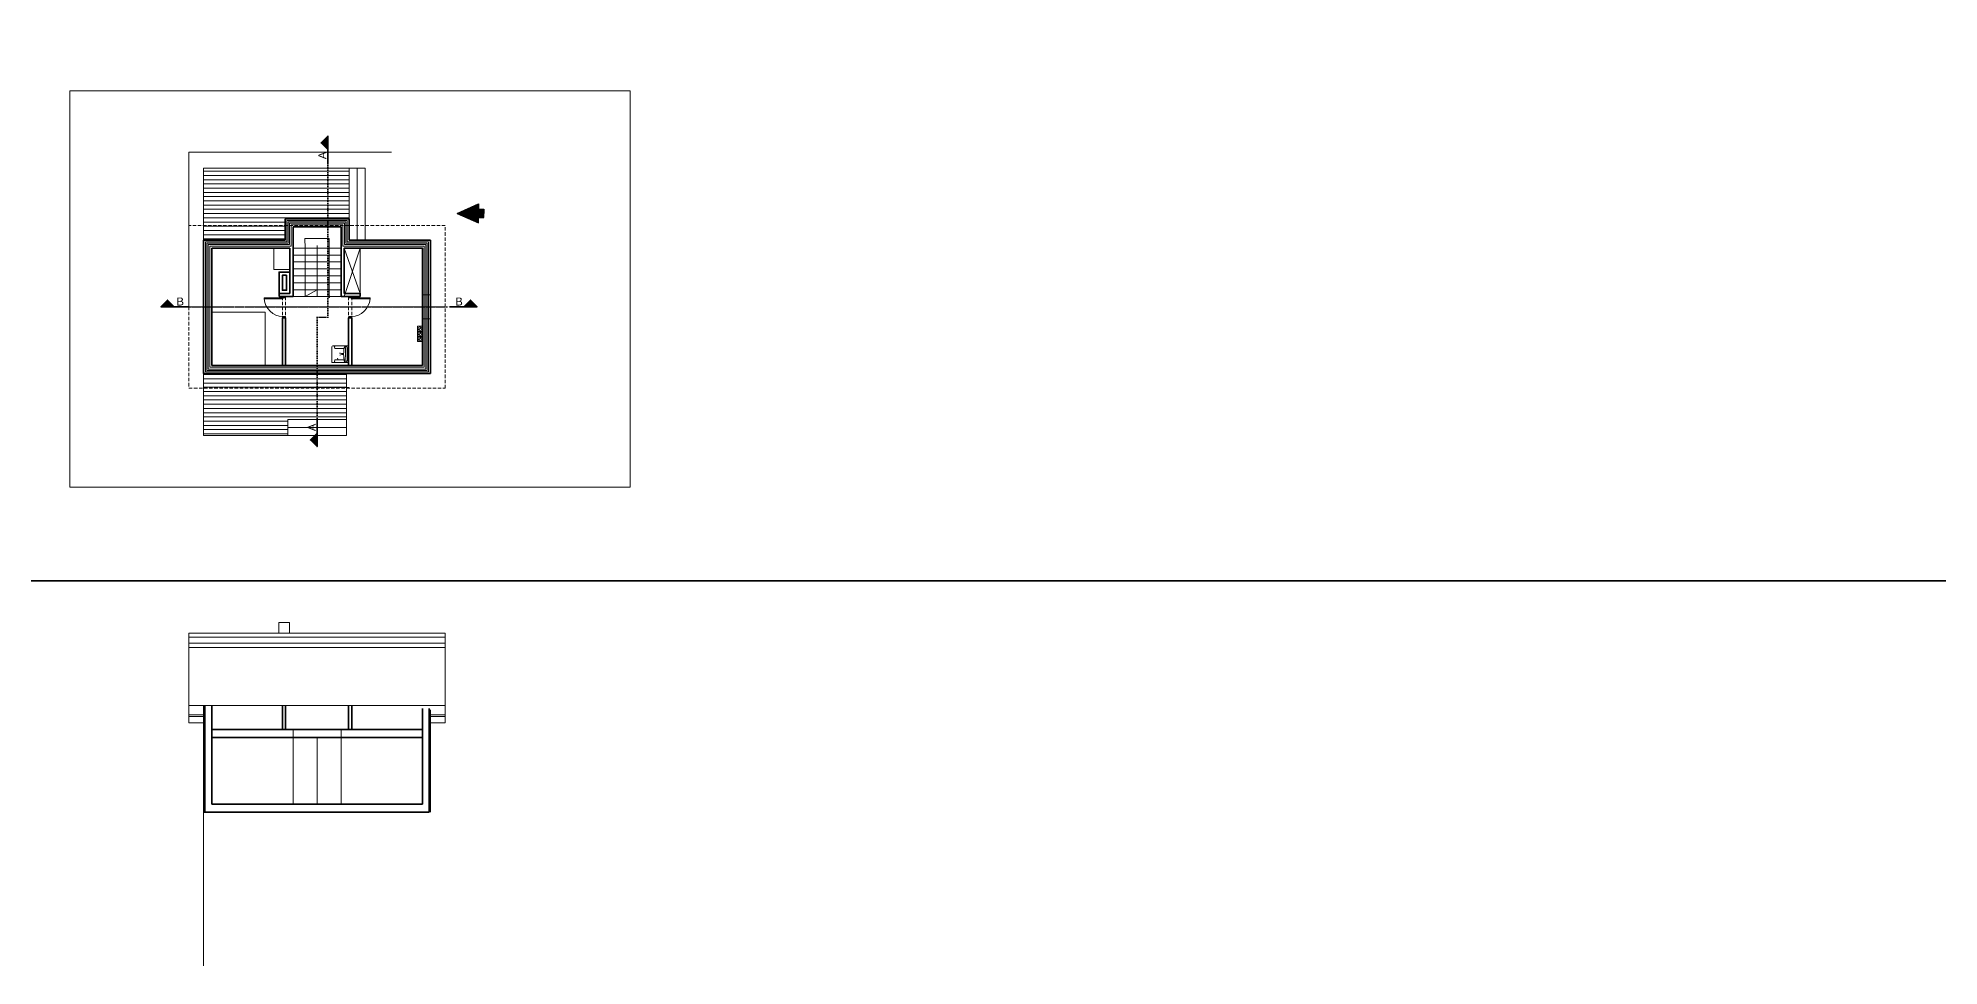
# Model space of a CAD drawing. Header units: millimetres. Extents: x -2481 to 45049, y -11067 to 11055.
# Drawn here: x 2359 to 9485, y 1398 to 4875 of the extents above; entities that cross this region are included whole.
import ezdxf

# ---------------------------------------------------------------- set-up
doc = ezdxf.new("R2010")
doc.units = ezdxf.units.MM
doc.linetypes.add('DASHED', pattern=[19.05, 12.7, -6.35])
doc.linetypes.add('DOT', pattern=[6.35, 0, -6.35])
for name, color, linetype, lineweight in [('A-ELEWACJA CIENKA', 11, 'Continuous', 13), ('A-meble', 254, 'Continuous', 5), ('A-murowane', 3, 'Continuous', 35), ('A-p.widokowa', 6, 'Continuous', 15), ('A-pod', 6, 'DASHED', 15), ('A-schody', 2, 'Continuous', 5), ('A-stolarka', 1, 'Continuous', 5), ('A-w.ocieplenie', 4, 'BATTING', 5), ('A-wykończenie', 4, 'Continuous', 5), ('A17_OPIS_WARSTW', 22, 'Continuous', 9), ('B-CIENIE', 251, 'Continuous', 0), ('B-linia przekrojowa', 255, 'DOT', 30), ('B-materiały', 9, 'Continuous', 0), ('B-opis', 7, 'Continuous', 0)]:
    doc.layers.add(name, color=color, linetype=linetype, lineweight=lineweight)
doc.styles.get("Standard").update_dxf_attribs({"font": 'arial.ttf'})
doc.linetypes.add('BATTING', pattern='A,0.00254,-2.54,[134,ltypeshp.shx,S=2.54,R=0,X=-2.54,Y=0],-5.08,[134,ltypeshp.shx,S=2.54,R=180,X=2.54,Y=0],-2.54', length=10.16254)
pattern_1 = [(180, (583.049, -2069.04), (-3e-15, -15.875), [])]

# ---------------------------------------------------------------- blocks, each defined once
blk = doc.blocks.new('A$C443F3476')
at = {"layer": 'A-p.widokowa'}
for p, q in [((19, 57), (0, 57)), ((19, 38), (0, 38)), ((19, 19), (0, 19)), ((19, 0), (0, 0)), ((4.6, 52.4), (14.4, 42.6)), ((4.6, 33.4), (14.4, 23.6)), ((4.6, 14.4), (14.4, 4.6)), ((19, 57), (19, 0))]:
    blk.add_line(p, q, dxfattribs=at)
for centre in [(9.5, 47.5), (9.5, 28.5), (9.5, 9.5)]:
    blk.add_circle(centre, 7, dxfattribs=at)
blk = doc.blocks.new('A$C56CF6E9E')
at = {"layer": 'A-schody'}
h = blk.add_hatch(color=256, dxfattribs=at)
h.dxf.hatch_style = 1
edge = h.paths.add_edge_path()
edge.add_arc((135, -262), 2.76, 0, 360)
for p, q in [((90, -70), (90, -262)), ((90, -80), (0, -80)), ((180, -106), (0, -106)), ((180, -132), (0, -132)), ((180, -80), (90, -80)), ((180, -158), (0, -158)), ((180, -184), (0, -184)), ((180, -210), (0, -210)), ((180, -236), (0, -236)), ((0, -262), (180, -262))]:
    blk.add_line(p, q, dxfattribs=at)
blk.add_lwpolyline([(135, -262), (135, -80), (135, -43.5), (90, -43.5), (44.4, -43.5), (45, -80), (45, -262), (90, -236)], dxfattribs=at)
blk.add_circle((135, -262), 2.76, dxfattribs=at)
blk = doc.blocks.new('A$C5D68450C')
at = {"layer": 'A-meble', "ltscale": 0.3}
for p, q in [((0, 27.9), (0, -27.9)), ((3.5, 31.4), (56.3, 31.4)), ((16.8, 20.9), (49, 20.9)), ((52.8, 27.9), (52.8, 29.1)), ((59.3, 31.4), (56.3, 31.4)), ((62.7, -28), (62.8, 27.9)), ((3.4, -31.4), (56.2, -31.5)), ((16.7, -21), (48.9, -21)), ((52.7, -29.2), (52.7, -28)), ((59.2, -31.5), (56.2, -31.5))]:
    blk.add_line(p, q, dxfattribs=at)
for centre, radius, start, end in [((3.5, 27.9), 3.48, 89.91965, 179.91965), ((-44.9, 25.5), 50.2, 349.1511, 358.00825), ((85.7, 31.2), 69.7, 185.63165, 192.17383), ((22.4, 21.3), 20.7, 259.03182, 299.82004), ((29.1, 14.5), 12.2, 359.38318, 32.97197), ((49, 27.9), 3.48, 31.1397, 89.93723), ((49, 24.4), 3.48, 269.93723, 328.92133), ((46.1, 26.1), 6.86, 328.92133, 31.1397), ((59.3, 27.9), 3.48, 359.91965, 89.91965), ((3.4, -27.9), 3.48, 179.91965, 269.90557), ((-45, -25.4), 50.2, 1.83106, 10.68821), ((63.7, -30.3), 47.7, 165.08796, 172.99437), ((15.7, -97.2), 94.8, 78.44095, 88.56538), ((48.9, -24.5), 3.48, 30.91798, 89.90208), ((48.9, -28), 3.48, 269.90208, 328.69961), ((46, -26.3), 6.86, 328.69961, 30.91798), ((59.2, -28), 3.48, 269.91965, 359.91965)]:
    blk.add_arc(centre, radius, start, end, dxfattribs=at)
for centre, major_axis, ratio, start_param, end_param in [((9.4, -2.5), (0.4, -36.5), 0.153502, 4.177328, 5.090446), ((10.8, 23.5), (2.43, 5.53), 0.910767, -1.037843, 1.906765)]:
    blk.add_ellipse(centre, major_axis=major_axis, ratio=ratio, start_param=start_param, end_param=end_param, dxfattribs=at)
at = {"layer": 'A-meble', "ltscale": 0.3, "extrusion": (0, 0, -1)}
for centre, major_axis, ratio, start_param, end_param in [((11.8, -4.4), (0.1, 54.2), 0.129311, 4.329881, 5.340561), ((18.8, -4.2), (0.1, 53), 0.132088, 4.218773, 5.369204), ((12.9, -3.2), (0.6, 31.3), 0.17895, 0.885275, 2.057255), ((10.7, -23.5), (2.42, -5.54), 0.910767, -1.037843, 1.906765)]:
    blk.add_ellipse(centre, major_axis=major_axis, ratio=ratio, start_param=start_param, end_param=end_param, dxfattribs=at)
at = {"layer": 'A-meble'}
for centre, major_axis, start_param, end_param in [((56.3, 29.1), (3.48, 0), 1.570796, 3.141593), ((56.2, -29.2), (-3.48, 0), 0, 1.570796)]:
    blk.add_ellipse(centre, major_axis=major_axis, ratio=0.658505, start_param=start_param, end_param=end_param, dxfattribs=at)
blk = doc.blocks.new('A$C560A2D75')
at = {"layer": 'A-murowane'}
h = blk.add_hatch(color=256, dxfattribs=at)
h.dxf.hatch_style = 1
h.paths.add_polyline_path([(-78.5, 25), (-53.5, 0), (-103.5, 0)])
blk.add_line((-103.5, 0), (0, 0), dxfattribs=at)
blk.add_lwpolyline([(-78.5, 0), (-78.5, 25), (-53.5, 0), (-103.5, 0), (-78.5, 25)], dxfattribs=at)
blk = doc.blocks.new('A$C5F224DCF')
at = {"layer": 'B-linia przekrojowa'}
blk.add_line((-481.5, 0), (496.3, 0), dxfattribs=at)
at = {"layer": 'A17_OPIS_WARSTW'}
blk.add_blockref('A$C560A2D75', (-481.5, 0), dxfattribs=at)
at = {"layer": 'A17_OPIS_WARSTW', "xscale": -1}
blk.add_blockref('A$C560A2D75', (496.3, 0), dxfattribs=at)
at = {"layer": 'B-opis', "char_height": 30, "attachment_point": 1}
for insert in [(-526.9, 34.8), (518.4, 34.8)]:
    blk.add_mtext_dynamic_manual_height_columns('B', width=13.143, gutter_width=12.5, heights=[0], dxfattribs=dict(at, insert=insert))
blk = doc.blocks.new('A$C3B5F2327')
at = {"layer": 'B-linia przekrojowa'}
blk.add_lwpolyline([(-485, 289.1), (-485, -388.3), (-525, -388.3), (-525, -790.9)], dxfattribs=at)
at = {"layer": 'A17_OPIS_WARSTW', "xscale": -1, "rotation": 90}
blk.add_blockref('A$C560A2D75', (-485, 185.6), dxfattribs=at)
at = {"layer": 'A17_OPIS_WARSTW', "rotation": 90}
blk.add_blockref('A$C560A2D75', (-525, -770.6), dxfattribs=at)
at = {"layer": 'B-opis', "char_height": 30, "rotation": 90}
for insert, attachment_point in [((-519.8, 230.9), 3), ((-559.8, -816), 1)]:
    blk.add_mtext_dynamic_manual_height_columns('A', width=13.143, gutter_width=12.5, heights=[0], dxfattribs=dict(at, insert=insert, attachment_point=attachment_point))
blk = doc.blocks.new('A$C0B530D52')
at = {"layer": 'A-stolarka'}
for points in [[(5, 0), (5, -5), (-5, -5), (-5, 0)], [(-5, -5), (-5, -8), (-75, -8), (-75, -5)], [(5, -75), (5, -80), (-5, -80), (-5, -75)]]:
    blk.add_lwpolyline(points, close=True, dxfattribs=at)
blk.add_arc((-1.2, -1), 74.1, 185.44892, 267.05998, dxfattribs=at)

msp = doc.modelspace()

# ---------------------------------------------------------------- hatches: boundary and pattern name
at = {"layer": 'B-materiały'}
h = msp.add_hatch(dxfattribs=at)
h.set_pattern_fill('ANSI31', color=256, scale=5, angle=135)
h.set_pattern_definition(pattern_1)
h.paths.add_polyline_path([(3525.14, 4388.14), (2980.14, 4388.14), (2980.14, 4118.14), (3285.14, 4118.14), (3285.14, 4200.14), (3525.14, 4200.14), (3525.14, 4118.14)])
h = msp.add_hatch(dxfattribs=at)
h.set_pattern_fill('ANSI31', color=256, scale=5, angle=135)
h.set_pattern_definition(pattern_1)
h.paths.add_polyline_path([(3515.15, 3618.14), (3295.15, 3618.14), (3295.14, 3618.14), (2980.14, 3618.14), (2980.14, 3386.14), (3295.14, 3386.14), (3295.14, 3446.14), (3515.14, 3446.14)])

# ---------------------------------------------------------------- linework, layer by layer
msp.add_line((4030.14, 4218.14), (3930.14, 4218.14))
msp.add_line((4030.14, 4218.14), (3930.14, 4218.14))
msp.add_line((4030.14, 4218.14), (3930.14, 4218.14))
msp.add_line((4030.14, 4218.14), (3930.14, 4218.14))
for points in [[(3930.14, 4218.14), (4010.14, 4254.14), (4010.14, 4234.14), (4030.14, 4234.14), (4030.14, 4218.14)], [(3930.14, 4218.14), (4010.14, 4254.14), (4010.14, 4234.14), (4030.14, 4234.14), (4030.14, 4218.14)], [(3930.14, 4218.14), (4010.14, 4182.14), (4010.14, 4202.14), (4030.14, 4202.14), (4030.14, 4218.14)], [(3930.14, 4218.14), (4010.14, 4182.14), (4010.14, 4202.14), (4030.14, 4202.14), (4030.14, 4218.14)]]:
    msp.add_lwpolyline(points)
for points in [[(3930.14, 4218.14), (4010.14, 4254.14), (4010.14, 4218.14)], [(3930.14, 4218.14), (4010.14, 4254.14), (4010.14, 4218.14)], [(3930.14, 4218.14), (4010.14, 4182.14), (4010.14, 4218.14)], [(3930.14, 4218.14), (4010.14, 4182.14), (4010.14, 4218.14)], [(4030.14, 4234.14), (4010.14, 4234.14), (4030.14, 4218.14), (4010.14, 4218.14)], [(4030.14, 4234.14), (4010.14, 4234.14), (4030.14, 4218.14), (4010.14, 4218.14)], [(4030.14, 4202.14), (4010.14, 4202.14), (4030.14, 4218.14), (4010.14, 4218.14)], [(4030.14, 4202.14), (4010.14, 4202.14), (4030.14, 4218.14), (4010.14, 4218.14)]]:
    msp.add_solid(points)
at = {"layer": 'A-ELEWACJA CIENKA'}
for p, q in [((3800.14, 3903.74), (3800.14, 4088.14)), ((3830.14, 4118.14), (3830.14, 3897.72)), ((3800.14, 3648.14), (3800.14, 3868.14)), ((3285.14, 3566.14), (3525.14, 3566.14)), ((3285.14, 3566.14), (3525.14, 3566.14)), ((3885.5, 2644.75), (2924.79, 2644.75)), ((3885.5, 2630.6), (2924.79, 2630.6)), ((3885.5, 2607.98), (2924.79, 2607.98)), ((3885.5, 2591.8), (2924.79, 2591.8)), ((3885.5, 2373.84), (2924.79, 2373.84)), ((2980.14, 1973.84), (2980.14, 2373.84)), ((3830.14, 1973.84), (3830.14, 2357.98)), ((3016.8, 2283.84), (3056.8, 2283.84))]:
    msp.add_line(p, q, dxfattribs=at)
msp.add_lwpolyline([(3262.14, 2644.75), (3262.14, 2684.75), (3302.18, 2684.75), (3302.18, 2644.75)], dxfattribs=at)
at = {"layer": 'A-meble'}
for p, q in [((3507.14, 4088.14), (3567.09, 3918.14)), ((3567.14, 4088.14), (3507.22, 3906.14)), ((3567.09, 3918.14), (3567.14, 4088.14))]:
    msp.add_line(p, q, dxfattribs=at)
at = {"layer": 'A-murowane'}
for p, q in [((3525.14, 4198.14), (3285.14, 4198.14)), ((3285.14, 4198.14), (3285.14, 4118.14)), ((3495.15, 4168.14), (3315.14, 4168.14)), ((3315.14, 4168.14), (3315.21, 3906.14)), ((3495.22, 3906.14), (3495.15, 4168.14)), ((3525.14, 4118.14), (3525.14, 4198.14)), ((3010.14, 4118.14), (2980.14, 4118.14)), ((2980.14, 4118.14), (2980.14, 3618.14)), ((3285.14, 4118.14), (3010.14, 4118.14)), ((3303.14, 4088.14), (3010.14, 4088.14)), ((3010.14, 4088.14), (3010.14, 3648.14)), ((3303.14, 3998.09), (3303.14, 4088.14)), ((3629.64, 4118.14), (3525.14, 4118.14)), ((3830.14, 4118.14), (3629.64, 4118.14)), ((3830.14, 3618.14), (3830.14, 4118.14)), ((3263.14, 3918.14), (3296.64, 3918.14)), ((3263.14, 3906.14), (3263.14, 3918.14)), ((3315.21, 3906.14), (3263.14, 3906.14)), ((3495.22, 3906.14), (3567.1, 3906.14)), ((3287.42, 3826.14), (3275.27, 3826.14)), ((3275.27, 3826.14), (3275.27, 3784.14)), ((3275.27, 3784.14), (3275.27, 3648.14)), ((3287.42, 3648.14), (3287.42, 3826.14)), ((3523.41, 3826.14), (3535.42, 3826.14)), ((3523.41, 3826.14), (3523.41, 3648.14)), ((3535.42, 3826.14), (3535.42, 3648.14)), ((3010.14, 3648.14), (3295.14, 3648.14)), ((2980.14, 3618.14), (3629.64, 3618.14)), ((3629.64, 3618.14), (3830.14, 3618.14)), ((2985.14, 1973.84), (2985.14, 2373.84)), ((3010.14, 2003.84), (3010.14, 2373.84)), ((3275.27, 2283.84), (3275.27, 2373.84)), ((3287.41, 2283.84), (3287.41, 2373.84)), ((3523.4, 2283.84), (3523.4, 2373.84)), ((3535.41, 2283.84), (3535.41, 2373.84)), ((3800.14, 2003.84), (3800.14, 2363.04)), ((3825.14, 1973.84), (3825.14, 2362.98)), ((3010.14, 2283.84), (3800.14, 2283.84)), ((3010.14, 2253.84), (3800.14, 2253.84)), ((3010.14, 2003.84), (3800.14, 2003.84)), ((2980.14, 1973.84), (3825.14, 1973.84))]:
    msp.add_line(p, q, dxfattribs=at)
for points in [[(260.68, 11054.88), (19645.25, 11054.88), (19645.25, 2841.68), (260.68, 2841.68)], [(3291.14, 3986.09), (3291.14, 3930.09), (3275.14, 3930.09), (3275.14, 3986.09)]]:
    msp.add_lwpolyline(points, close=True, dxfattribs=at)
for points in [[(3295.14, 3648.14), (3515.14, 3648.14), (3627.64, 3648.14), (3800.14, 3648.14), (3800.14, 4088.14), (3627.64, 4088.14), (3507.14, 4088.14), (3507.14, 4007.14)], [(3315.14, 4088.14), (3315.14, 3906.14)], [(3303.14, 3998.09), (3303.14, 3918.09), (3263.14, 3918.09), (3263.14, 3998.09), (3303.14, 3998.09)], [(3507.13, 4052.14), (3507.2, 3918.14), (3567.1, 3918.14), (3567.1, 3906.14)]]:
    msp.add_lwpolyline(points, dxfattribs=at)
at = {"layer": 'A-p.widokowa', "ltscale": 5}
for p, q in [((2924.79, 3868.14), (2924.79, 4448.14)), ((2924.79, 4448.14), (3684.86, 4448.14)), ((3243.14, 4008.14), (3303.14, 4008.14)), ((2980.14, 3618.14), (2980.14, 3563.14)), ((2980.14, 1398.08), (2980.14, 2129.4))]:
    msp.add_line(p, q, dxfattribs=at)
at = {"layer": 'A-p.widokowa'}
for p, q in [((3525.14, 4118.14), (3525.14, 4388.14)), ((3555.14, 4118.14), (3555.14, 4388.14)), ((3585.14, 4118.14), (3585.14, 4388.14)), ((2980.14, 3386.14), (2980.14, 3618.14)), ((3515.14, 3618.14), (3515.14, 3386.14)), ((3295.14, 3446.14), (3515.14, 3446.14)), ((3295.14, 3386.14), (3295.14, 3446.14)), ((3295.14, 3386.14), (2980.14, 3386.14)), ((3295.14, 3416.14), (3515.14, 3416.14)), ((3295.14, 3386.14), (3515.14, 3386.14)), ((2924.79, 2309.69), (2924.79, 2644.75)), ((3885.5, 2309.69), (3885.5, 2644.75)), ((2924.79, 2339.39), (2980.14, 2339.39)), ((2924.79, 2332.32), (2980.14, 2332.32)), ((2924.79, 2309.69), (2980.14, 2309.69)), ((3830.14, 2339.39), (3885.5, 2339.39)), ((3830.14, 2332.32), (3885.5, 2332.32)), ((3830.14, 2309.69), (3885.5, 2309.69))]:
    msp.add_line(p, q, dxfattribs=at)
at = {"layer": 'A-p.widokowa', "color": 251, "ltscale": 5}
for p, q in [((3315.21, 2003.84), (3315.21, 2283.84)), ((3495.14, 2003.84), (3495.14, 2283.84)), ((3405.14, 2253.84), (3405.14, 2003.84))]:
    msp.add_line(p, q, dxfattribs=at)
msp.add_lwpolyline([(2478.87, 3191.77), (4578.87, 3191.77), (4578.87, 4676.77), (2478.87, 4676.77)], close=True, dxfattribs=at)
at = {"layer": 'A-p.widokowa'}
msp.add_lwpolyline([(2980.14, 4118.14), (2980.14, 4388.14), (3585.14, 4388.14), (3585.14, 4118.14)], dxfattribs=at)
at = {"layer": 'A-p.widokowa', "ltscale": 5}
for points in [[(3303.14, 4088.14), (3243.14, 4088.14), (3243.14, 4008.14), (3243.14, 4008.14)], [(3010.14, 3648.14), (3010.14, 3848.14), (3210.14, 3848.14), (3210.14, 3648.14), (3010.14, 3648.14)]]:
    msp.add_lwpolyline(points, dxfattribs=at)
at = {"layer": 'A-pod'}
for p, q in [((2924.79, 3868.14), (3885.5, 3868.14)), ((3275.28, 3906.14), (3275.27, 3826.14)), ((3287.42, 3906.14), (3287.42, 3826.14)), ((3523.41, 3906.14), (3523.41, 3826.14)), ((3535.41, 3906.14), (3535.41, 3826.14))]:
    msp.add_line(p, q, dxfattribs=at)
msp.add_lwpolyline([(2924.79, 3563.14), (3885.5, 3563.14), (3885.5, 4173.14), (2924.79, 4173.14)], close=True, dxfattribs=at)
at = {"layer": 'A-stolarka'}
for points in [[(3276.35, 3901.14), (3276.35, 3898.14), (3206.35, 3898.14), (3206.35, 3901.14)], [(3286.35, 3906.14), (3286.35, 3901.14), (3276.35, 3901.14), (3276.35, 3906.14)], [(3286.35, 3831.14), (3286.35, 3826.14), (3276.35, 3826.14), (3276.35, 3831.14)]]:
    msp.add_lwpolyline(points, close=True, dxfattribs=at)
msp.add_arc((3280.15, 3905.18), 74.14, 185.448924, 267.05998, dxfattribs=at)
at = {"layer": 'A-w.ocieplenie', "ltscale": 0.5}
for p, q in [((3297.05, 4186.19), (3297.05, 4106.42)), ((3513.21, 4186.19), (3297.05, 4186.19)), ((3513.23, 4186.19), (3513.23, 4105.99)), ((3297.05, 4106.42), (2991.89, 4106.42)), ((2991.89, 3629.7), (2991.89, 4106.42)), ((3816.77, 4105.99), (3513.23, 4105.99)), ((3818.21, 3629.7), (3818.21, 4105.99)), ((3818.21, 3629.7), (2991.89, 3629.7))]:
    msp.add_line(p, q, dxfattribs=at)
at = {"layer": 'A-w.ocieplenie', "ltscale": 0.6}
for p, q in [((3308.52, 4174.76), (3308.52, 4094.76)), ((3501.78, 4174.76), (3308.52, 4174.76)), ((3501.76, 4174.76), (3501.76, 4094.76)), ((3003.52, 3641.51), (3003.52, 4094.76)), ((3308.52, 4094.76), (3003.52, 4094.76)), ((3806.77, 4094.76), (3501.76, 4094.76)), ((3806.77, 3641.51), (3806.77, 4094.76)), ((3806.77, 3641.51), (3003.52, 3641.51))]:
    msp.add_line(p, q, dxfattribs=at)
at = {"layer": 'A-wykończenie'}
for points in [[(3629.64, 4111.39), (3518.39, 4111.39), (3518.39, 4191.39), (3291.89, 4191.39), (3291.89, 4111.39), (3178.14, 4111.39)], [(3717.64, 4101.39), (3508.39, 4101.39), (3508.4, 4181.39), (3301.9, 4181.39), (3301.89, 4101.39), (3180.14, 4101.39)], [(3178.14, 4111.39), (2986.89, 4111.39), (2986.89, 4088.14), (2986.89, 3624.89), (3094.64, 3624.89)], [(3180.14, 4101.39), (2996.89, 4101.39), (2996.89, 4088.14), (2996.89, 3634.89), (3092.64, 3634.89)], [(3092.64, 3634.89), (3813.39, 3634.89), (3813.39, 4101.39), (3717.64, 4101.39)], [(3094.64, 3624.89), (3823.39, 3624.89), (3823.39, 4111.39), (3519.16, 4111.39)]]:
    msp.add_lwpolyline(points, dxfattribs=at)
at = {"layer": 'B-CIENIE'}
for p, q in [((3800.14, 3913.14), (3830.14, 3913.14)), ((3800.14, 3868.14), (3830.14, 3868.14)), ((3800.14, 3823.14), (3830.14, 3823.14))]:
    msp.add_line(p, q, dxfattribs=at)

# ---------------------------------------------------------------- block references
at = {"layer": 'A-meble', "rotation": 180}
msp.add_blockref('A$C5D68450C', (3523.41, 3690.32), dxfattribs=at)
at = {"layer": 'A-p.widokowa', "color": 251, "ltscale": 5}
for name, p in [('A$C3B5F2327', (3930.14, 4218.14)), ('A$C5F224DCF', (3405.14, 3868.14))]:
    msp.add_blockref(name, p, dxfattribs=at)
at = {"layer": 'A-p.widokowa', "ltscale": 5}
msp.add_blockref('A$C56CF6E9E', (3315.14, 4168.14), dxfattribs=at)
at = {"layer": 'A-p.widokowa', "color": 251, "ltscale": 5, "xscale": -1}
msp.add_blockref('A$C0B530D52', (3529.54, 3906.14), dxfattribs=at)
at = {"layer": 'A17_OPIS_WARSTW', "xscale": -1}
msp.add_blockref('A$C443F3476', (3800.14, 3738.14), dxfattribs=at)

doc.saveas('drawing.dxf')
